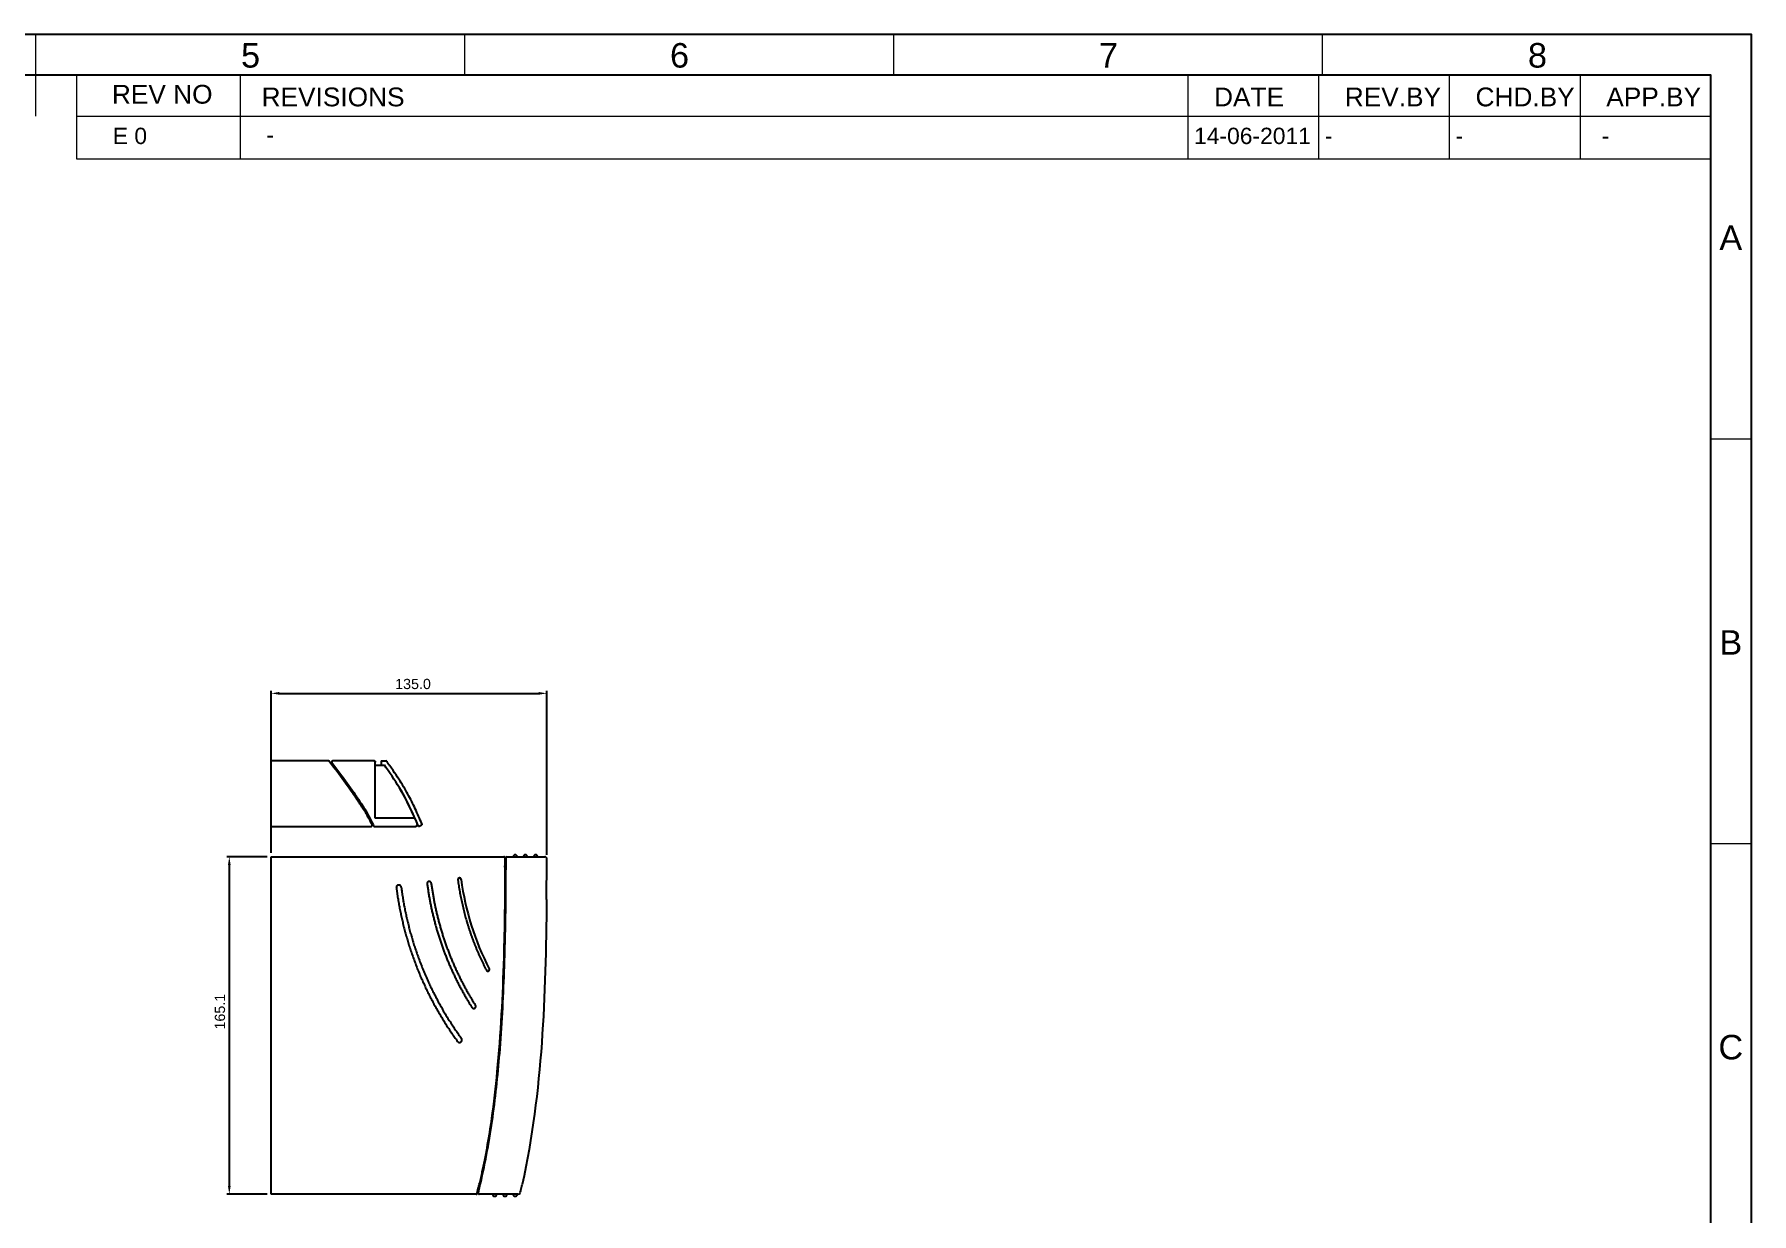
# Model space of a CAD drawing. Header units: inches. Extents: x -115 to 1565, y -604 to 584.
# Drawn here: x 724 to 1565, y 7 to 584 of the extents above; entities that cross this region are included whole.
import ezdxf

# ---------------------------------------------------------------- set-up
doc = ezdxf.new("R2010")
doc.units = ezdxf.units.IN
doc.header["$LTSCALE"] = 1.21
doc.header["$MEASUREMENT"] = 0
doc.header["$PDMODE"] = 3
doc.header["$PDSIZE"] = 0.3125
doc.layers.get('0').update_dxf_attribs({"linetype": 'CONTINUOUS'})
doc.layers.get('Defpoints').update_dxf_attribs({"linetype": 'CONTINUOUS'})
doc.layers.add('Notes-Text', color=7, linetype='CONTINUOUS')
doc.layers.add('TABLE', color=53, linetype='CONTINUOUS', lineweight=25)
doc.layers.add('Template', color=53, linetype='CONTINUOUS', lineweight=9)
doc.styles.get("Standard").update_dxf_attribs({"font": 'arial.ttf'})
doc.dimstyles.get("Standard").update_dxf_attribs({"dimtxt": 5, "dimasz": 4, "dimexe": 1.2, "dimexo": 2, "dimgap": 2, "dimtad": 1, "dimdec": 1, "dimzin": 4, "dimdsep": 46, "dimtxsty": 'STANDARD', "dimcen": 0.09, "dimclrd": 3, "dimclre": 3, "dimclrt": 2, "dimadec": 0, "dimazin": 0, "dimtp": 0.01, "dimtm": 0.01, "dimtfac": 1, "dimtdec": 1, "dimtmove": 0, "dimatfit": 3, "dimfxl": 1, "dimtolj": 1, "dimtzin": 4, "dimarcsym": 0})

# ---------------------------------------------------------------- blocks, each defined once
blk = doc.blocks.new('*D6')
at = {"color": 3, "lineweight": -2}
for p, q in [((840.28, 183.88), (840.28, 263.05)), ((844.28, 261.85), (971.28, 261.85)), ((975.28, 182.88), (975.28, 263.05))]:
    blk.add_line(p, q, dxfattribs=at)
at = {"color": 3}
for points in [[(844.28, 262.52), (844.28, 261.18), (840.28, 261.85)], [(971.28, 262.52), (971.28, 261.18), (975.28, 261.85)]]:
    blk.add_solid(points, dxfattribs=at)
at = {"layer": 'Defpoints', "color": 0}
for p in [(975.28, 261.85), (840.28, 181.88), (975.28, 180.88)]:
    blk.add_point(p, dxfattribs=at)
at = {"color": 2, "insert": (909.76, 266.4), "char_height": 5, "attachment_point": 5}
blk.add_mtext('\\A1;135.0', dxfattribs=at)
blk = doc.blocks.new('*D7')
at = {"color": 3, "lineweight": -2}
for p, q in [((838.28, 181.88), (818.62, 181.88)), ((819.82, 177.88), (819.82, 20.78)), ((838.28, 16.78), (818.62, 16.78))]:
    blk.add_line(p, q, dxfattribs=at)
at = {"color": 3}
for points in [[(819.15, 177.88), (820.49, 177.88), (819.82, 181.88)], [(819.15, 20.78), (820.49, 20.78), (819.82, 16.78)]]:
    blk.add_solid(points, dxfattribs=at)
at = {"layer": 'Defpoints', "color": 0}
for p in [(840.28, 181.88), (819.82, 16.78), (840.28, 16.78)]:
    blk.add_point(p, dxfattribs=at)
at = {"color": 2, "insert": (815.27, 106.11), "char_height": 5, "attachment_point": 5, "rotation": 90}
blk.add_mtext('\\A1;165.1', dxfattribs=at)
blk = doc.blocks.new('A3_Landscape')
at = {"layer": 'TABLE'}
for points in [[(1888.83, -137.6), (2308.83, -137.6), (2308.83, 159.4), (1888.83, 159.4)], [(1893.83, -132.6), (2303.83, -132.6), (2303.83, 154.4), (1893.83, 154.4)]]:
    blk.add_lwpolyline(points, close=True, dxfattribs=at)
at = {"layer": 'Template', "lineweight": 5}
for p, q in [((2098.83, 149.4), (2098.83, 159.4)), ((2151.33, 154.4), (2151.33, 159.4)), ((2203.83, 154.4), (2203.83, 159.4)), ((2256.33, 154.4), (2256.33, 159.4)), ((2308.83, 109.9), (2303.83, 109.9)), ((2308.83, 60.4), (2303.83, 60.4))]:
    blk.add_line(p, q, dxfattribs=at)
at = {"layer": 'Template'}
for p, q in [((2103.83, 154.4), (2103.83, 149.4)), ((2123.83, 154.4), (2123.83, 149.4)), ((2239.83, 154.4), (2239.83, 149.4)), ((2255.83, 154.4), (2255.83, 149.4)), ((2271.83, 154.4), (2271.83, 149.4)), ((2287.83, 154.4), (2287.83, 149.4)), ((2303.83, 154.4), (2303.83, 149.4)), ((2103.83, 149.4), (2303.83, 149.4))]:
    blk.add_line(p, q, dxfattribs=at)
at = {"layer": 'Template', "lineweight": 5}
for s, insert, char_height, attachment_point in [('{\\fArial|b0|i0|c0|p34;5}', (2125.12, 158.34), 3, 2), ('{\\fArial|b0|i0|c0|p34;6}', (2177.62, 158.34), 3, 2), ('{\\fArial|b0|i0|c0|p34;7}', (2230.12, 158.34), 3, 2), ('{\\fArial|b0|i0|c0|p34;8}', (2282.62, 158.34), 3, 2), ('{\\fArial|b0|i0|c0|p34;REV NO}', (2108.15, 153.23), 2.3, 1), ('{\\fArial|b0|i0|c0|p34;REVISIONS}', (2126.47, 152.9), 2.3, 1), ('{\\fArial|b0|i0|c0|p34;DATE}', (2243.04, 152.9), 2.3, 1), ('{\\fArial|b0|i0|c0|p34;REV.BY}', (2259.04, 152.9), 2.3, 1), ('{\\fArial|b0|i0|c0|p34;CHD.BY}', (2275.04, 152.9), 2.3, 1), ('{\\fArial|b0|i0|c0|p34;APP.BY}', (2291.04, 152.9), 2.3, 1), ('{\\fArial|b0|i0|c0|p34;A}', (2306.28, 136.03), 3, 2), ('{\\fArial|b0|i0|c0|p34;B}', (2306.28, 86.53), 3, 2), ('{\\fArial|b0|i0|c0|p34;C}', (2306.28, 37.03), 3, 2)]:
    blk.add_mtext(s, dxfattribs=dict(at, insert=insert, char_height=char_height, attachment_point=attachment_point))

msp = doc.modelspace()

# ---------------------------------------------------------------- linework, layer by layer
at = {"color": 7, "linetype": 'Continuous'}
for p, q in [((840.28, 196.76), (840.28, 228.76)), ((868.55, 228.76), (840.28, 228.76)), ((840.28, 196.76), (840.28, 228.76)), ((868.55, 228.76), (840.28, 228.76)), ((868.95, 228.56), (869.63, 227.66)), ((890.78, 228.76), (870.43, 228.76)), ((890.78, 228.76), (870.43, 228.76)), ((891.28, 200.76), (891.28, 228.26)), ((891.28, 200.76), (891.28, 228.26)), ((894.12, 228.76), (896.49, 228.76)), ((894.12, 228.76), (894.12, 226.76)), ((894.12, 228.76), (894.12, 226.76)), ((894.12, 228.76), (896.49, 228.76)), ((891.28, 226.76), (895.72, 226.76)), ((894.12, 226.76), (895.72, 226.76)), ((885.51, 205.15), (885.57, 205.06)), ((886.1, 205.15), (886.13, 205.11)), ((840.28, 196.76), (889.25, 196.76)), ((840.28, 196.76), (889.25, 196.76)), ((890.91, 196.76), (910.9, 196.76)), ((890.91, 196.76), (910.9, 196.76)), ((910.71, 200.76), (891.28, 200.76)), ((910.71, 200.76), (891.28, 200.76)), ((911.83, 198.15), (911.82, 198.18)), ((912.41, 196.76), (913.8, 197.33)), ((912.41, 196.76), (913.8, 197.33)), ((840.28, 16.78), (840.28, 181.88)), ((840.28, 181.88), (954.28, 181.88)), ((840.28, 20.53), (840.28, 178.14)), ((954.78, 181.35), (954.78, 181.38)), ((954.78, 181.38), (954.78, 181.35)), ((954.78, 181.38), (954.78, 177.27)), ((954.78, 181.35), (954.78, 181.38)), ((954.78, 181.04), (954.78, 181.01)), ((954.78, 177.27), (954.78, 177.51)), ((954.78, 177.27), (954.78, 176.88)), ((954.78, 177.01), (954.78, 177.27)), ((954.78, 176.88), (954.78, 177.01)), ((955.28, 177.29), (955.28, 181.38)), ((955.28, 177.02), (955.28, 177.29)), ((955.28, 176.88), (955.28, 177.02)), ((955.78, 181.88), (974.28, 181.88)), ((975.18, 160.94), (975.28, 179.71)), ((975.28, 179.9), (975.28, 180.88)), ((975.28, 179.71), (975.28, 179.9)), ((941.15, 17.3), (941.11, 17.16)), ((941.11, 17.16), (941.12, 17.19)), ((941.12, 17.19), (941.15, 17.29)), ((941.69, 17.4), (941.71, 17.5)), ((941.78, 19.89), (941.9, 20.42)), ((942.17, 21.54), (942.11, 21.28)), ((942.2, 21.67), (942.17, 21.54)), ((942.2, 21.67), (942.28, 22.01)), ((942.28, 22.01), (942.2, 21.67)), ((942.28, 22.01), (942.37, 22.41)), ((942.54, 20.94), (942.67, 21.48)), ((942.67, 21.48), (942.76, 21.9)), ((962.29, 17.56), (962.49, 18.45)), ((962.49, 18.45), (962.51, 18.54)), ((962.51, 18.54), (962.55, 18.71)), ((963.17, 21.48), (963.19, 21.57)), ((940.63, 16.78), (840.28, 16.78)), ((961.31, 16.78), (942.17, 16.78))]:
    msp.add_line(p, q, dxfattribs=at)
for centre, radius, start, end in [((868.55, 228.26), 0.5, 36.96801, 90), ((870.43, 228.26), 0.5, 90, 216.91207), ((890.78, 228.26), 0.5, 0, 90), ((896.49, 228.26), 0.5, 35.34973, 90), ((729.11, 106.95), 185.2, 33.46705, 34.71834), ((727.59, 105.88), 186.56, 33.58608, 34.5009), ((754.81, 124.01), 153.85, 33.20376, 33.5691), ((772.12, 135.31), 133.17, 32.40721, 33.21319), ((758.99, 126.76), 149.34, 33.07242, 33.44827), ((775.25, 137.32), 129.96, 32.25672, 33.08172), ((788.85, 145.94), 113.36, 31.64105, 32.40366), ((786.13, 144.22), 117.08, 32.05593, 32.2451), ((793.56, 148.85), 108.32, 31.45972, 32.0633), ((796.16, 150.46), 104.76, 31.47161, 31.63277), ((798.77, 152.06), 101.7, 31.29544, 31.40973), ((798.54, 151.9), 102.48, 31.3024, 31.45802), ((889.25, 197.26), 0.5, 270, 25.67213), ((793.59, 151.27), 107.14, 25.29073, 25.6746), ((890.91, 197.26), 0.5, 205.29424, 270), ((654.71, 90.44), 278.76, 22.72929, 23.3129), ((654.71, 90.44), 278.76, 22.72929, 23.3129), ((637.49, 82.73), 297.63, 22.82321, 23.36357), ((910.9, 197.76), 1, 270, 22.75198), ((481.37, 16.88), 467.07, 22.65101, 22.83578), ((913.6, 197.8), 0.5, 292.65628, 22.71045), ((954.28, 181.38), 0.5, 359.99263, 90.00003), ((955.78, 181.38), 0.5, 90.00003, 179.98266), ((959.78, 181.88), 1, 0, 180), ((964.78, 181.88), 1, 0, 180), ((969.78, 181.88), 1, 0, 180), ((974.28, 180.88), 1, 359.97544, 90), ((932.54, 170.74), 0.8, 7.39205, 187.39205), ((1063.57, 187.74), 131.33, 187.39205, 207.49491), ((-301.09, 169.41), 1256.26, 358.11447, 358.55848), ((946.36, 126.74), 0.8, 207.49491, 27.49491), ((267.57, 141.6), 686.88, 355.46877, 355.63768), ((940.63, 17.28), 0.5, 269.99993, 346.10538), ((614.77, 97.89), 336.18, 346.10566, 346.67677), ((614.92, 97.85), 336.03, 346.10559, 346.58388), ((614.74, 97.9), 336.21, 346.13018, 346.67374), ((615.12, 97.8), 335.82, 346.12716, 346.42368), ((614.25, 98.02), 336.72, 346.42368, 346.67349), ((942.17, 17.28), 0.5, 166.16855, 269.99995), ((614.45, 97.97), 337.01, 346.18515, 346.78679), ((613.37, 98.23), 337.63, 346.67346, 346.82736), ((613.36, 98.23), 337.63, 346.6765, 346.82615), ((961.31, 17.78), 1, 269.99964, 346.97874), ((610.51, 98.89), 361.06, 347.16855, 347.6201), ((949.78, 16.78), 1, 180, 0), ((954.78, 16.78), 1, 180, 0), ((959.78, 16.78), 1, 180, 0)]:
    msp.add_arc(centre, radius, start, end, dxfattribs=at)
for points, knots in [([(868.95, 228.56), (868.94, 228.57), (868.93, 228.58), (868.91, 228.6), (868.89, 228.62), (868.87, 228.64), (868.85, 228.66), (868.82, 228.68), (868.8, 228.69), (868.77, 228.7), (868.75, 228.72), (868.72, 228.73), (868.69, 228.74), (868.66, 228.74), (868.63, 228.75), (868.61, 228.75), (868.58, 228.76), (868.56, 228.76), (868.55, 228.76)], [0, 0, 0, 0, 0.0280766, 0.0564818, 0.085175, 0.1141127, 0.1432489, 0.1725359, 0.2019242, 0.2313634, 0.2608027, 0.290191, 0.3194779, 0.3486141, 0.3775518, 0.406245, 0.4346503, 0.4627268, 0.4627268, 0.4627268, 0.4627268]), ([(868.95, 228.56), (869.6, 227.69), (872.48, 223.85), (876.23, 218.79), (880.01, 213.48), (882.79, 209.43), (885.13, 205.83), (887.07, 202.55), (888.39, 200.12), (889.24, 198.43), (889.7, 197.47)], [0, 0, 0, 0, 3.256811, 14.397807, 18.901379, 22.801275, 29.133153, 31.775095, 34.238467, 37.43236, 37.43236, 37.43236, 37.43236]), ([(869.63, 227.66), (870.05, 227.09), (872.71, 223.55), (876.23, 218.79), (879.67, 213.96), (880.93, 212.13), (881.34, 211.55)], [0, 0, 0, 0, 2.129234, 13.27023, 17.773802, 19.917349, 19.917349, 19.917349, 19.917349]), ([(870.43, 228.76), (870.42, 228.76), (870.4, 228.76), (870.37, 228.75), (870.35, 228.75), (870.34, 228.75), (870.32, 228.75), (870.31, 228.74), (870.29, 228.74), (870.28, 228.73), (870.26, 228.73), (870.25, 228.72), (870.23, 228.72), (870.21, 228.71), (870.2, 228.7), (870.18, 228.69), (870.17, 228.69), (870.15, 228.68), (870.14, 228.67), (870.12, 228.65), (870.11, 228.64), (870.09, 228.63), (870.08, 228.62), (870.07, 228.61), (870.05, 228.59), (870.04, 228.58), (870.03, 228.56), (870.02, 228.55), (870.01, 228.53), (870, 228.51), (869.99, 228.5), (869.98, 228.48), (869.97, 228.46), (869.96, 228.45), (869.96, 228.43), (869.95, 228.41), (869.94, 228.39), (869.94, 228.37), (869.94, 228.35), (869.93, 228.34), (869.93, 228.32), (869.93, 228.3), (869.93, 228.28), (869.93, 228.26), (869.93, 228.24), (869.93, 228.22), (869.93, 228.21), (869.93, 228.19), (869.93, 228.17), (869.94, 228.15), (869.94, 228.14), (869.95, 228.12), (869.95, 228.11), (869.96, 228.09), (869.96, 228.07), (869.97, 228.06), (869.97, 228.05), (869.98, 228.03), (869.99, 228.02), (870, 228), (870.01, 227.98), (870.02, 227.96), (870.03, 227.96)], [0, 0, 0, 0, 0.028436, 0.057841, 0.072908, 0.088216, 0.103763, 0.119546, 0.135564, 0.151814, 0.168291, 0.184991, 0.20191, 0.219041, 0.236379, 0.253917, 0.271647, 0.289561, 0.30765, 0.325905, 0.344316, 0.362872, 0.381562, 0.400375, 0.419297, 0.438317, 0.457421, 0.476596, 0.495828, 0.515103, 0.534406, 0.553724, 0.573042, 0.592345, 0.61162, 0.630852, 0.650027, 0.669131, 0.68815, 0.707073, 0.725885, 0.744575, 0.763132, 0.781543, 0.799798, 0.817887, 0.835801, 0.853531, 0.871069, 0.888407, 0.905538, 0.922457, 0.939157, 0.955634, 0.971883, 0.987902, 1.003685, 1.019232, 1.03454, 1.049606, 1.079012, 1.107448, 1.107448, 1.107448, 1.107448]), ([(870.03, 227.96), (874.49, 222.02), (879.97, 214.7), (885.72, 205.84), (888.22, 201.57), (889.69, 198.68), (890.46, 197.04)], [0, 0, 0, 0, 22.277829, 27.410462, 31.673697, 37.116382, 37.116382, 37.116382, 37.116382]), ([(890.78, 228.76), (890.79, 228.76), (890.81, 228.76), (890.83, 228.76), (890.85, 228.75), (890.88, 228.75), (890.9, 228.74), (890.92, 228.74), (890.95, 228.73), (890.97, 228.72), (890.99, 228.71), (891.01, 228.7), (891.04, 228.69), (891.06, 228.68), (891.08, 228.66), (891.1, 228.65), (891.12, 228.63), (891.14, 228.61), (891.16, 228.59), (891.17, 228.57), (891.19, 228.55), (891.2, 228.53), (891.22, 228.51), (891.23, 228.49), (891.24, 228.46), (891.25, 228.44), (891.26, 228.42), (891.27, 228.39), (891.27, 228.37), (891.28, 228.35), (891.28, 228.33), (891.28, 228.3), (891.28, 228.28), (891.28, 228.26), (891.28, 228.26)], [0, 0, 0, 0, 0.0222957, 0.0449841, 0.0680518, 0.0914832, 0.1152607, 0.1393646, 0.1637729, 0.188462, 0.2134061, 0.2385777, 0.2639476, 0.2894852, 0.3151586, 0.3409347, 0.3667797, 0.3926594, 0.4185391, 0.4443841, 0.4701602, 0.4958336, 0.5213712, 0.5467411, 0.5719127, 0.5968568, 0.6215459, 0.6459542, 0.6700581, 0.6938355, 0.717267, 0.7403347, 0.7630231, 0.7853188, 0.7853188, 0.7853188, 0.7853188]), ([(896.49, 228.76), (896.5, 228.76), (896.52, 228.76), (896.55, 228.75), (896.58, 228.75), (896.61, 228.74), (896.64, 228.74), (896.66, 228.73), (896.69, 228.71), (896.72, 228.7), (896.75, 228.69), (896.77, 228.67), (896.8, 228.65), (896.82, 228.63), (896.84, 228.61), (896.86, 228.59), (896.88, 228.57), (896.89, 228.55), (896.9, 228.55)], [0, 0, 0, 0, 0.0288794, 0.0581178, 0.0876712, 0.1174923, 0.147531, 0.177735, 0.2080503, 0.2384215, 0.2687927, 0.2991079, 0.329312, 0.3593507, 0.3891717, 0.4187251, 0.4479635, 0.4768429, 0.4768429, 0.4768429, 0.4768429]), ([(914.06, 197.99), (913.02, 200.48), (910.93, 205.39), (907.27, 212.73), (903.53, 218.87), (900.48, 223.42), (898.72, 225.97), (897.76, 227.34), (897.23, 228.07), (896.99, 228.41), (896.9, 228.55)], [0, 0, 0, 0, 8.112203, 15.989092, 24.601575, 29.644241, 32.429386, 33.897929, 34.649861, 35.143446, 35.143446, 35.143446, 35.143446]), ([(914.06, 197.99), (913.02, 200.48), (910.93, 205.39), (907.27, 212.73), (903.53, 218.87), (900.48, 223.42), (898.72, 225.97), (897.76, 227.34), (897.23, 228.07), (896.99, 228.41), (896.9, 228.55)], [0, 0, 0, 0, 8.112203, 15.989092, 24.601575, 29.644241, 32.429386, 33.897929, 34.649861, 35.143446, 35.143446, 35.143446, 35.143446]), ([(912.41, 196.76), (909.7, 203.25), (904.83, 213.71), (898.28, 223.14), (895.72, 226.76)], [0, 0, 0, 0, 21.115866, 34.403288, 34.403288, 34.403288, 34.403288]), ([(910.72, 200.76), (908.5, 205.89), (903.99, 214.89), (898.28, 223.14), (895.72, 226.76)], [0, 0, 0, 0, 16.77886, 30.066282, 30.066282, 30.066282, 30.066282]), ([(885.68, 204.89), (885.7, 204.85), (886.18, 204.05), (887.07, 202.55), (888.39, 200.12), (889.24, 198.43), (889.7, 197.47)], [0, 0, 0, 0, 0.13857, 2.780512, 5.243884, 8.437776, 8.437776, 8.437776, 8.437776]), ([(886.13, 205.11), (886.77, 204.05), (888.19, 201.62), (889.47, 199.11), (890.15, 197.69)], [0, 0, 0, 0, 3.715251, 8.440392, 8.440392, 8.440392, 8.440392]), ([(889.25, 196.76), (889.26, 196.76), (889.28, 196.76), (889.3, 196.76), (889.33, 196.76), (889.36, 196.77), (889.39, 196.78), (889.42, 196.79), (889.45, 196.8), (889.48, 196.81), (889.51, 196.83), (889.53, 196.84), (889.56, 196.86), (889.59, 196.89), (889.61, 196.91), (889.63, 196.94), (889.65, 196.96), (889.67, 196.99), (889.69, 197.02), (889.71, 197.05), (889.72, 197.08), (889.73, 197.12), (889.74, 197.15), (889.74, 197.18), (889.75, 197.21), (889.75, 197.25), (889.75, 197.28), (889.75, 197.31), (889.74, 197.34), (889.74, 197.37), (889.73, 197.4), (889.72, 197.42), (889.71, 197.45), (889.7, 197.47), (889.7, 197.47)], [0, 0, 0, 0, 0.026837, 0.05444, 0.082801, 0.111902, 0.141721, 0.172232, 0.203398, 0.23518, 0.26753, 0.300394, 0.33371, 0.367415, 0.401436, 0.435698, 0.470123, 0.50463, 0.539137, 0.573562, 0.607824, 0.641845, 0.675549, 0.708866, 0.741729, 0.774079, 0.805861, 0.837028, 0.867538, 0.897358, 0.926459, 0.954819, 0.982423, 1.009259, 1.009259, 1.009259, 1.009259]), ([(890.46, 197.04), (890.46, 197.04), (890.47, 197.03), (890.48, 197.01), (890.48, 197), (890.49, 196.98), (890.5, 196.97), (890.51, 196.96), (890.52, 196.94), (890.54, 196.93), (890.55, 196.91), (890.56, 196.9), (890.57, 196.89), (890.59, 196.88), (890.6, 196.87), (890.61, 196.86), (890.63, 196.84), (890.64, 196.83), (890.66, 196.83), (890.68, 196.82), (890.69, 196.81), (890.71, 196.8), (890.72, 196.79), (890.74, 196.79), (890.76, 196.78), (890.78, 196.78), (890.79, 196.77), (890.81, 196.77), (890.83, 196.76), (890.84, 196.76), (890.86, 196.76), (890.88, 196.76), (890.9, 196.76), (890.91, 196.76), (890.91, 196.76)], [0, 0, 0, 0, 0.016802, 0.033759, 0.0508632, 0.0681064, 0.0854799, 0.1029746, 0.120581, 0.1382891, 0.1560887, 0.173969, 0.1919192, 0.2099279, 0.2279838, 0.2460752, 0.2641904, 0.2823174, 0.3004445, 0.3185597, 0.3366511, 0.354707, 0.3727157, 0.3906659, 0.4085462, 0.4263457, 0.4440539, 0.4616603, 0.479155, 0.4965285, 0.5137717, 0.5308759, 0.5478329, 0.5646349, 0.5646349, 0.5646349, 0.5646349]), ([(910.9, 196.76), (910.91, 196.76), (910.93, 196.76), (910.95, 196.76), (910.98, 196.76), (911.01, 196.76), (911.04, 196.77), (911.06, 196.77), (911.09, 196.78), (911.12, 196.78), (911.15, 196.79), (911.18, 196.8), (911.2, 196.8), (911.23, 196.81), (911.26, 196.82), (911.29, 196.84), (911.32, 196.85), (911.35, 196.86), (911.37, 196.88), (911.4, 196.89), (911.43, 196.91), (911.46, 196.92), (911.48, 196.94), (911.51, 196.96), (911.53, 196.98), (911.56, 197), (911.58, 197.03), (911.61, 197.05), (911.63, 197.07), (911.65, 197.1), (911.67, 197.12), (911.7, 197.15), (911.72, 197.18), (911.73, 197.2), (911.75, 197.23), (911.77, 197.26), (911.79, 197.29), (911.8, 197.32), (911.81, 197.35), (911.83, 197.38), (911.84, 197.41), (911.85, 197.44), (911.86, 197.47), (911.87, 197.5), (911.88, 197.54), (911.88, 197.57), (911.89, 197.6), (911.89, 197.63), (911.9, 197.66), (911.9, 197.69), (911.9, 197.72), (911.9, 197.76), (911.9, 197.79), (911.9, 197.82), (911.9, 197.85), (911.89, 197.88), (911.89, 197.91), (911.89, 197.93), (911.88, 197.96), (911.87, 197.99), (911.87, 198.02), (911.86, 198.04), (911.85, 198.07), (911.84, 198.09), (911.83, 198.12), (911.83, 198.14), (911.82, 198.14)], [0, 0, 0, 0, 0.026202, 0.052765, 0.079688, 0.106967, 0.1346, 0.162582, 0.19091, 0.219577, 0.248579, 0.277908, 0.307558, 0.33752, 0.367785, 0.398345, 0.429189, 0.460307, 0.491685, 0.523314, 0.555178, 0.587265, 0.61956, 0.652049, 0.684715, 0.717543, 0.750516, 0.783617, 0.816828, 0.850132, 0.88351, 0.916945, 0.950417, 0.983907, 1.017398, 1.05087, 1.084304, 1.117683, 1.150986, 1.184198, 1.217299, 1.250271, 1.283099, 1.315766, 1.348254, 1.380549, 1.412636, 1.444501, 1.476129, 1.507508, 1.538625, 1.569469, 1.600029, 1.630295, 1.660257, 1.689907, 1.719236, 1.748237, 1.776905, 1.805232, 1.833215, 1.860847, 1.888127, 1.915049, 1.941613, 1.967815, 1.967815, 1.967815, 1.967815]), ([(914.06, 197.99), (914.07, 197.98), (914.07, 197.97), (914.08, 197.95), (914.09, 197.92), (914.09, 197.9), (914.1, 197.88), (914.1, 197.85), (914.1, 197.83), (914.1, 197.81), (914.1, 197.78), (914.1, 197.76), (914.1, 197.73), (914.09, 197.71), (914.09, 197.68), (914.08, 197.66), (914.07, 197.63), (914.07, 197.61), (914.06, 197.58), (914.04, 197.56), (914.03, 197.54), (914.02, 197.52), (914, 197.49), (913.99, 197.47), (913.97, 197.46), (913.95, 197.44), (913.93, 197.42), (913.92, 197.41), (913.9, 197.39), (913.88, 197.38), (913.86, 197.37), (913.84, 197.35), (913.82, 197.34), (913.8, 197.34), (913.8, 197.33)], [0, 0, 0, 0, 0.0223064, 0.0450063, 0.0680861, 0.0915302, 0.115321, 0.1394387, 0.1638615, 0.1885656, 0.2135252, 0.2387127, 0.2640989, 0.2896531, 0.3153433, 0.3411365, 0.3669987, 0.3928957, 0.4187927, 0.444655, 0.4704481, 0.4961384, 0.5216926, 0.5470788, 0.5722663, 0.5972258, 0.6219299, 0.6463527, 0.6704704, 0.6942612, 0.7177054, 0.7407851, 0.763485, 0.7857914, 0.7857914, 0.7857914, 0.7857914]), ([(954.78, 176.88), (954.75, 162.13), (954.34, 128.72), (952.27, 87.61), (948.44, 54.51), (945.39, 36.27), (943.14, 25.74), (942.28, 22.01)], [0, 0, 0, 0, 44.258806, 100.234109, 123.367401, 144.191384, 155.678993, 155.678993, 155.678993, 155.678993]), ([(942.76, 21.9), (945.25, 32.64), (949.2, 54.59), (952.84, 90.12), (954.86, 130.98), (955.24, 160.65), (955.28, 176.88)], [0, 0, 0, 0, 33.098031, 66.788211, 107.090911, 155.79064, 155.79064, 155.79064, 155.79064]), ([(918.65, 168.94), (918.65, 168.95), (918.65, 168.97), (918.64, 169.01), (918.63, 169.04), (918.63, 169.07), (918.62, 169.11), (918.6, 169.14), (918.59, 169.18), (918.58, 169.21), (918.56, 169.25), (918.54, 169.29), (918.52, 169.33), (918.5, 169.36), (918.47, 169.4), (918.44, 169.44), (918.41, 169.48), (918.38, 169.51), (918.35, 169.54), (918.32, 169.56), (918.3, 169.58), (918.28, 169.6), (918.26, 169.61), (918.24, 169.63), (918.22, 169.64), (918.19, 169.66), (918.17, 169.67), (918.14, 169.69), (918.12, 169.7), (918.09, 169.71), (918.07, 169.73), (918.04, 169.74), (918.01, 169.75), (917.99, 169.76), (917.96, 169.77), (917.93, 169.78), (917.9, 169.78), (917.87, 169.79), (917.84, 169.8), (917.81, 169.8), (917.78, 169.81), (917.75, 169.81), (917.72, 169.81), (917.69, 169.81), (917.66, 169.81), (917.63, 169.81), (917.59, 169.81), (917.56, 169.81), (917.53, 169.8), (917.5, 169.8), (917.47, 169.79), (917.44, 169.79), (917.41, 169.78), (917.38, 169.77), (917.35, 169.76), (917.32, 169.75), (917.29, 169.74), (917.26, 169.73), (917.24, 169.72), (917.21, 169.7), (917.18, 169.69), (917.16, 169.68), (917.13, 169.66), (917.1, 169.64), (917.08, 169.63), (917.06, 169.61), (917.03, 169.59), (917.01, 169.57), (916.99, 169.56), (916.97, 169.54), (916.95, 169.52), (916.93, 169.5), (916.91, 169.48), (916.89, 169.46), (916.88, 169.43), (916.86, 169.41), (916.84, 169.39), (916.83, 169.37), (916.81, 169.34), (916.79, 169.31), (916.77, 169.26), (916.75, 169.22), (916.73, 169.18), (916.71, 169.13), (916.7, 169.09), (916.69, 169.05), (916.68, 169.01), (916.67, 168.97), (916.67, 168.93), (916.66, 168.89), (916.66, 168.85), (916.66, 168.82), (916.66, 168.78), (916.66, 168.75), (916.67, 168.72), (916.67, 168.69), (916.67, 168.68)], [0, 0, 0, 0, 0.031742, 0.064491, 0.098277, 0.13313, 0.169079, 0.206153, 0.244378, 0.283779, 0.32438, 0.366201, 0.409259, 0.45357, 0.499142, 0.545981, 0.594088, 0.643455, 0.694072, 0.719845, 0.745923, 0.772301, 0.798977, 0.825944, 0.853199, 0.880735, 0.908547, 0.936626, 0.964967, 0.993561, 1.0224, 1.051475, 1.080775, 1.110293, 1.140015, 1.169932, 1.200032, 1.230303, 1.260733, 1.291307, 1.322014, 1.352839, 1.383768, 1.414787, 1.445881, 1.477036, 1.508237, 1.539467, 1.570714, 1.60196, 1.633191, 1.664391, 1.695546, 1.726641, 1.75766, 1.788589, 1.819414, 1.85012, 1.880695, 1.911124, 1.941395, 1.971495, 2.001412, 2.031135, 2.060652, 2.089953, 2.119027, 2.147866, 2.17646, 2.204801, 2.232881, 2.260692, 2.288228, 2.315483, 2.34245, 2.369126, 2.395504, 2.421582, 2.447355, 2.497972, 2.54734, 2.595446, 2.642285, 2.687857, 2.732168, 2.775227, 2.817047, 2.857648, 2.897049, 2.935274, 2.972348, 3.008297, 3.04315, 3.076936, 3.109685, 3.141427, 3.141427, 3.141427, 3.141427]), ([(916.67, 168.68), (916.76, 168.02), (916.94, 166.69), (917.24, 164.69), (917.57, 162.7), (917.92, 160.71), (918.3, 158.72), (918.71, 156.74), (919.15, 154.76), (919.62, 152.78), (920.11, 150.81), (920.63, 148.84), (921.18, 146.88), (921.75, 144.93), (922.36, 142.99), (922.98, 141.05), (923.64, 139.12), (924.32, 137.2), (925.03, 135.29), (925.76, 133.39), (926.52, 131.5), (927.31, 129.63), (928.12, 127.76), (928.96, 125.9), (929.82, 124.06), (930.7, 122.23), (931.61, 120.42), (932.55, 118.62), (933.51, 116.83), (934.49, 115.06), (935.49, 113.31), (936.52, 111.57), (937.57, 109.85), (938.28, 108.71), (938.64, 108.14)], [0, 0, 0, 0, 2.01419, 4.031208, 6.050873, 8.073003, 10.097413, 12.123918, 14.152331, 16.182464, 18.214129, 20.247136, 22.281295, 24.316414, 26.352303, 28.388769, 30.42562, 32.462664, 34.499708, 36.536559, 38.573025, 40.608914, 42.644033, 44.678192, 46.711199, 48.742863, 50.772997, 52.80141, 54.827914, 56.852325, 58.874455, 60.89412, 62.911138, 64.925328, 64.925328, 64.925328, 64.925328]), ([(918.65, 168.94), (918.74, 168.28), (918.92, 166.97), (919.21, 165), (919.54, 163.04), (919.89, 161.07), (920.27, 159.11), (920.67, 157.16), (921.1, 155.2), (921.56, 153.25), (922.05, 151.31), (922.56, 149.37), (923.1, 147.44), (923.67, 145.51), (924.26, 143.59), (924.88, 141.68), (925.53, 139.78), (926.2, 137.88), (926.9, 136), (927.62, 134.13), (928.37, 132.26), (929.15, 130.41), (929.95, 128.57), (930.77, 126.74), (931.62, 124.92), (932.5, 123.12), (933.4, 121.33), (934.32, 119.55), (935.26, 117.79), (936.23, 116.04), (937.22, 114.31), (938.23, 112.6), (939.27, 110.9), (939.97, 109.77), (940.33, 109.22)], [0, 0, 0, 0, 1.986995, 3.97678, 5.969177, 7.964004, 9.961082, 11.960225, 13.961251, 15.963975, 17.968209, 19.973766, 21.980461, 23.988103, 25.996503, 28.005474, 30.014824, 32.024365, 34.033905, 36.043255, 38.052226, 40.060626, 42.068268, 44.074963, 46.080521, 48.084755, 50.087478, 52.088504, 54.087647, 56.084725, 58.079552, 60.071949, 62.061734, 64.048729, 64.048729, 64.048729, 64.048729]), ([(933.33, 170.85), (933.33, 170.85), (933.33, 170.87), (933.32, 170.9), (933.32, 170.92), (933.31, 170.95), (933.3, 170.98), (933.29, 171.01), (933.28, 171.04), (933.27, 171.06), (933.26, 171.09), (933.24, 171.12), (933.22, 171.15), (933.2, 171.18), (933.18, 171.21), (933.16, 171.24), (933.14, 171.27), (933.11, 171.3), (933.08, 171.33), (933.05, 171.36), (933.02, 171.38), (932.98, 171.41), (932.94, 171.43), (932.9, 171.45), (932.86, 171.47), (932.82, 171.49), (932.77, 171.51), (932.73, 171.52), (932.68, 171.53), (932.63, 171.54), (932.58, 171.54), (932.53, 171.54), (932.48, 171.54), (932.43, 171.54), (932.38, 171.53), (932.33, 171.52), (932.29, 171.5), (932.24, 171.49), (932.2, 171.47), (932.15, 171.45), (932.11, 171.42), (932.07, 171.39), (932.03, 171.37), (932, 171.34), (931.97, 171.31), (931.94, 171.27), (931.91, 171.24), (931.88, 171.21), (931.86, 171.17), (931.84, 171.14), (931.82, 171.1), (931.8, 171.07), (931.79, 171.03), (931.78, 171), (931.77, 170.96), (931.76, 170.93), (931.75, 170.9), (931.75, 170.87), (931.74, 170.84), (931.74, 170.8), (931.74, 170.78), (931.74, 170.75), (931.74, 170.72), (931.74, 170.69), (931.74, 170.67), (931.74, 170.65), (931.74, 170.64)], [0, 0, 0, 0, 0.025394, 0.051593, 0.078622, 0.106504, 0.135264, 0.164922, 0.195502, 0.227023, 0.259504, 0.292961, 0.327407, 0.362856, 0.399314, 0.436785, 0.47527, 0.514764, 0.555258, 0.596735, 0.639174, 0.682548, 0.726822, 0.771954, 0.817895, 0.864591, 0.911977, 0.959986, 1.00854, 1.057559, 1.106957, 1.156641, 1.20652, 1.256495, 1.306471, 1.356349, 1.406034, 1.455431, 1.50445, 1.553005, 1.601013, 1.6484, 1.695095, 1.741037, 1.786169, 1.830442, 1.873816, 1.916256, 1.957733, 1.998226, 2.03772, 2.076206, 2.113677, 2.150135, 2.185583, 2.22003, 2.253487, 2.285967, 2.317488, 2.348068, 2.377727, 2.406486, 2.434369, 2.461398, 2.487597, 2.512991, 2.512991, 2.512991, 2.512991]), ([(931.74, 170.64), (931.8, 170.16), (931.93, 169.2), (932.14, 167.76), (932.37, 166.33), (932.61, 164.9), (932.87, 163.46), (933.14, 162.03), (933.43, 160.6), (933.74, 159.18), (934.06, 157.76), (934.4, 156.34), (934.75, 154.92), (935.12, 153.51), (935.5, 152.1), (935.9, 150.69), (936.32, 149.29), (936.75, 147.89), (937.19, 146.5), (937.65, 145.12), (938.13, 143.73), (938.62, 142.36), (939.13, 140.99), (939.65, 139.63), (940.18, 138.27), (940.74, 136.92), (941.3, 135.57), (941.88, 134.24), (942.47, 132.91), (943.08, 131.58), (943.7, 130.27), (944.34, 128.96), (944.99, 127.66), (945.43, 126.8), (945.65, 126.37)], [0, 0, 0, 0, 1.45071, 2.902726, 4.355963, 5.810337, 7.265761, 8.722149, 10.179414, 11.637471, 13.09623, 14.555606, 16.015511, 17.475856, 18.936554, 20.397516, 21.858655, 23.319883, 24.78111, 26.242249, 27.703212, 29.16391, 30.624255, 32.08416, 33.543535, 35.002295, 36.460351, 37.917617, 39.374005, 40.829429, 42.283802, 43.73704, 45.189056, 46.639766, 46.639766, 46.639766, 46.639766]), ([(903.98, 167.04), (903.97, 167.05), (903.97, 167.08), (903.96, 167.11), (903.95, 167.15), (903.94, 167.19), (903.93, 167.24), (903.92, 167.28), (903.9, 167.32), (903.88, 167.37), (903.86, 167.41), (903.84, 167.45), (903.82, 167.5), (903.79, 167.54), (903.76, 167.59), (903.73, 167.63), (903.7, 167.66), (903.68, 167.68), (903.67, 167.7), (903.64, 167.72), (903.62, 167.74), (903.6, 167.76), (903.58, 167.78), (903.55, 167.8), (903.53, 167.82), (903.5, 167.84), (903.48, 167.86), (903.45, 167.88), (903.42, 167.9), (903.4, 167.92), (903.37, 167.93), (903.34, 167.95), (903.31, 167.96), (903.27, 167.98), (903.24, 167.99), (903.21, 168.01), (903.18, 168.02), (903.14, 168.03), (903.11, 168.04), (903.07, 168.05), (903.04, 168.06), (903, 168.06), (902.96, 168.07), (902.93, 168.07), (902.89, 168.08), (902.85, 168.08), (902.82, 168.08), (902.78, 168.08), (902.74, 168.08), (902.71, 168.08), (902.67, 168.08), (902.63, 168.07), (902.59, 168.07), (902.56, 168.06), (902.52, 168.05), (902.48, 168.04), (902.45, 168.03), (902.41, 168.02), (902.38, 168.01), (902.34, 168), (902.31, 167.98), (902.28, 167.97), (902.24, 167.95), (902.21, 167.94), (902.18, 167.92), (902.15, 167.9), (902.12, 167.88), (902.09, 167.86), (902.06, 167.84), (902.03, 167.82), (902.01, 167.8), (901.98, 167.77), (901.96, 167.75), (901.93, 167.73), (901.91, 167.7), (901.89, 167.68), (901.86, 167.65), (901.84, 167.63), (901.83, 167.6), (901.81, 167.58), (901.79, 167.55), (901.77, 167.53), (901.76, 167.5), (901.74, 167.47), (901.73, 167.45), (901.71, 167.42), (901.7, 167.4), (901.68, 167.36), (901.67, 167.32), (901.65, 167.27), (901.63, 167.22), (901.62, 167.17), (901.61, 167.12), (901.6, 167.07), (901.59, 167.02), (901.59, 166.98), (901.59, 166.93), (901.58, 166.89), (901.59, 166.85), (901.59, 166.81), (901.59, 166.77), (901.59, 166.74), (901.6, 166.73)], [0, 0, 0, 0, 0.03809, 0.077389, 0.117932, 0.159756, 0.202895, 0.247384, 0.293253, 0.340535, 0.389256, 0.439441, 0.491111, 0.544284, 0.59897, 0.655178, 0.683854, 0.712909, 0.742344, 0.772155, 0.802341, 0.8329, 0.863828, 0.895121, 0.926775, 0.958786, 0.991147, 1.023853, 1.056896, 1.090269, 1.123965, 1.157974, 1.192287, 1.226894, 1.261783, 1.296944, 1.332365, 1.368032, 1.403932, 1.440053, 1.476378, 1.512893, 1.549582, 1.58643, 1.62342, 1.660535, 1.697758, 1.735071, 1.772457, 1.809897, 1.847374, 1.88487, 1.922365, 1.959842, 1.997283, 2.034669, 2.071982, 2.109205, 2.14632, 2.18331, 2.220158, 2.256847, 2.293362, 2.329687, 2.365807, 2.401708, 2.437375, 2.472796, 2.507957, 2.542846, 2.577453, 2.611766, 2.645775, 2.67947, 2.712844, 2.745887, 2.778593, 2.810954, 2.842965, 2.874619, 2.905912, 2.93684, 2.967398, 2.997585, 3.027396, 3.05683, 3.085886, 3.114562, 3.170769, 3.225456, 3.278629, 3.330299, 3.380484, 3.429205, 3.476486, 3.522356, 3.566845, 3.609984, 3.651807, 3.692351, 3.731649, 3.76974, 3.76974, 3.76974, 3.76974]), ([(901.6, 166.73), (901.7, 165.89), (901.93, 164.22), (902.32, 161.71), (902.74, 159.21), (903.21, 156.71), (903.71, 154.21), (904.25, 151.72), (904.84, 149.23), (905.46, 146.75), (906.12, 144.28), (906.82, 141.81), (907.56, 139.36), (908.34, 136.91), (909.16, 134.48), (910.02, 132.06), (910.91, 129.65), (911.84, 127.26), (912.81, 124.88), (913.82, 122.52), (914.86, 120.17), (915.94, 117.84), (917.06, 115.53), (918.21, 113.24), (919.4, 110.97), (920.62, 108.72), (921.87, 106.49), (923.16, 104.29), (924.48, 102.11), (925.83, 99.95), (927.22, 97.81), (928.63, 95.7), (930.08, 93.62), (931.06, 92.25), (931.56, 91.56)], [0, 0, 0, 0, 2.531049, 5.066732, 7.606757, 10.150826, 12.69864, 15.249896, 17.804289, 20.361513, 22.921258, 25.483212, 28.047065, 30.6125, 33.179204, 35.746859, 38.31515, 40.883758, 43.452366, 46.020656, 48.588311, 51.155015, 53.72045, 56.284303, 58.846258, 61.406002, 63.963226, 66.51762, 69.068876, 71.616689, 74.160758, 76.700783, 79.236466, 81.767515, 81.767515, 81.767515, 81.767515]), ([(903.98, 167.04), (904.08, 166.21), (904.31, 164.56), (904.69, 162.1), (905.11, 159.63), (905.56, 157.16), (906.06, 154.7), (906.59, 152.25), (907.17, 149.8), (907.78, 147.35), (908.43, 144.92), (909.13, 142.49), (909.85, 140.07), (910.62, 137.66), (911.43, 135.26), (912.27, 132.88), (913.15, 130.51), (914.07, 128.15), (915.03, 125.8), (916.02, 123.48), (917.05, 121.16), (918.11, 118.87), (919.21, 116.59), (920.35, 114.34), (921.52, 112.1), (922.72, 109.88), (923.95, 107.69), (925.22, 105.51), (926.52, 103.36), (927.86, 101.24), (929.22, 99.13), (930.62, 97.05), (932.04, 95), (933.01, 93.65), (933.5, 92.98)], [0, 0, 0, 0, 2.493857, 4.992281, 7.494982, 10.001668, 12.512044, 15.025811, 17.54267, 20.062317, 22.584449, 25.108758, 27.634936, 30.162675, 32.691663, 35.221589, 37.75214, 40.283005, 42.813869, 45.344421, 47.874346, 50.403334, 52.931073, 55.457252, 57.981561, 60.503692, 63.02334, 65.540198, 68.053966, 70.564341, 73.071027, 75.573728, 78.072152, 80.566009, 80.566009, 80.566009, 80.566009]), ([(945.65, 126.37), (945.66, 126.36), (945.67, 126.34), (945.69, 126.31), (945.71, 126.28), (945.73, 126.25), (945.75, 126.22), (945.78, 126.19), (945.81, 126.16), (945.84, 126.14), (945.87, 126.11), (945.9, 126.09), (945.93, 126.07), (945.97, 126.04), (946.01, 126.03), (946.04, 126.01), (946.08, 125.99), (946.12, 125.98), (946.16, 125.97), (946.2, 125.96), (946.24, 125.95), (946.28, 125.95), (946.32, 125.94), (946.36, 125.94), (946.4, 125.94), (946.44, 125.95), (946.48, 125.95), (946.52, 125.96), (946.55, 125.96), (946.58, 125.97), (946.6, 125.98), (946.61, 125.98), (946.63, 125.99), (946.65, 126), (946.66, 126), (946.67, 126.01), (946.68, 126.01), (946.69, 126.01), (946.7, 126.02), (946.71, 126.02), (946.71, 126.02), (946.72, 126.02), (946.72, 126.03), (946.72, 126.03), (946.72, 126.03), (946.73, 126.03), (946.73, 126.03), (946.73, 126.03), (946.73, 126.03), (946.73, 126.03), (946.73, 126.03), (946.73, 126.03), (946.74, 126.04), (946.74, 126.04), (946.74, 126.04), (946.75, 126.04), (946.75, 126.04), (946.76, 126.05), (946.76, 126.05), (946.77, 126.05), (946.78, 126.06), (946.79, 126.06), (946.8, 126.07), (946.81, 126.08), (946.82, 126.09), (946.84, 126.1), (946.85, 126.11), (946.87, 126.12), (946.89, 126.14), (946.91, 126.16), (946.94, 126.19), (946.97, 126.22), (946.99, 126.25), (947.02, 126.28), (947.04, 126.31), (947.06, 126.35), (947.08, 126.39), (947.1, 126.42), (947.11, 126.46), (947.12, 126.5), (947.14, 126.54), (947.15, 126.58), (947.15, 126.62), (947.16, 126.66), (947.16, 126.7), (947.16, 126.74), (947.16, 126.78), (947.16, 126.82), (947.15, 126.86), (947.15, 126.9), (947.14, 126.94), (947.13, 126.98), (947.12, 127.01), (947.1, 127.05), (947.09, 127.08), (947.08, 127.1), (947.07, 127.11)], [0, 0, 0, 0, 0.035673, 0.071975, 0.108883, 0.146373, 0.184417, 0.222983, 0.262037, 0.301539, 0.34145, 0.381724, 0.422316, 0.463176, 0.504254, 0.545495, 0.586848, 0.628255, 0.669663, 0.711015, 0.752256, 0.793334, 0.834194, 0.874786, 0.91506, 0.954971, 0.994473, 1.033527, 1.072093, 1.091184, 1.11014, 1.128957, 1.147632, 1.166162, 1.184543, 1.193677, 1.202773, 1.21183, 1.220848, 1.229826, 1.234301, 1.238765, 1.24322, 1.247665, 1.249883, 1.252099, 1.254313, 1.255418, 1.256524, 1.257629, 1.258735, 1.260948, 1.263164, 1.265383, 1.269827, 1.274282, 1.278746, 1.283221, 1.2922, 1.301218, 1.310274, 1.31937, 1.328504, 1.346885, 1.365415, 1.38409, 1.402908, 1.421864, 1.440954, 1.47952, 1.518574, 1.558076, 1.597987, 1.638261, 1.678853, 1.719713, 1.760791, 1.802033, 1.843385, 1.884792, 1.9262, 1.967552, 2.008793, 2.049871, 2.090731, 2.131323, 2.171597, 2.211508, 2.251011, 2.290064, 2.32863, 2.366674, 2.404164, 2.441073, 2.477374, 2.513047, 2.513047, 2.513047, 2.513047]), ([(938.64, 108.14), (938.65, 108.13), (938.66, 108.11), (938.68, 108.09), (938.7, 108.06), (938.72, 108.03), (938.75, 108.01), (938.77, 107.98), (938.8, 107.95), (938.83, 107.93), (938.86, 107.9), (938.89, 107.87), (938.93, 107.85), (938.96, 107.83), (939, 107.8), (939.04, 107.78), (939.09, 107.76), (939.13, 107.74), (939.17, 107.73), (939.21, 107.72), (939.23, 107.71), (939.26, 107.71), (939.28, 107.7), (939.31, 107.69), (939.34, 107.69), (939.36, 107.69), (939.39, 107.68), (939.42, 107.68), (939.45, 107.68), (939.48, 107.68), (939.51, 107.68), (939.53, 107.68), (939.56, 107.68), (939.59, 107.68), (939.62, 107.69), (939.65, 107.69), (939.68, 107.7), (939.71, 107.7), (939.74, 107.71), (939.77, 107.72), (939.8, 107.73), (939.83, 107.74), (939.86, 107.75), (939.89, 107.76), (939.91, 107.77), (939.94, 107.79), (939.97, 107.8), (940, 107.82), (940.02, 107.84), (940.05, 107.85), (940.08, 107.87), (940.1, 107.89), (940.12, 107.91), (940.15, 107.93), (940.17, 107.95), (940.19, 107.97), (940.21, 107.99), (940.24, 108.02), (940.26, 108.04), (940.27, 108.06), (940.29, 108.09), (940.31, 108.11), (940.33, 108.14), (940.34, 108.16), (940.36, 108.19), (940.37, 108.21), (940.38, 108.24), (940.4, 108.27), (940.41, 108.29), (940.42, 108.32), (940.43, 108.34), (940.44, 108.37), (940.45, 108.4), (940.45, 108.42), (940.46, 108.45), (940.47, 108.48), (940.47, 108.5), (940.47, 108.53), (940.48, 108.56), (940.48, 108.6), (940.49, 108.65), (940.49, 108.7), (940.48, 108.75), (940.48, 108.79), (940.47, 108.84), (940.47, 108.88), (940.46, 108.92), (940.45, 108.96), (940.44, 109), (940.42, 109.03), (940.41, 109.07), (940.39, 109.1), (940.38, 109.13), (940.36, 109.16), (940.35, 109.19), (940.34, 109.21), (940.33, 109.22)], [0, 0, 0, 0, 0.031742, 0.064491, 0.098277, 0.13313, 0.169079, 0.206153, 0.244378, 0.283779, 0.32438, 0.366201, 0.409259, 0.45357, 0.499142, 0.545981, 0.594088, 0.643455, 0.694072, 0.719845, 0.745923, 0.772301, 0.798977, 0.825944, 0.853199, 0.880735, 0.908547, 0.936626, 0.964967, 0.993561, 1.0224, 1.051475, 1.080775, 1.110293, 1.140015, 1.169932, 1.200032, 1.230303, 1.260733, 1.291307, 1.322014, 1.352839, 1.383768, 1.414787, 1.445881, 1.477036, 1.508237, 1.539467, 1.570714, 1.60196, 1.633191, 1.664391, 1.695546, 1.726641, 1.75766, 1.788589, 1.819414, 1.85012, 1.880695, 1.911124, 1.941395, 1.971495, 2.001412, 2.031135, 2.060652, 2.089953, 2.119027, 2.147866, 2.17646, 2.204801, 2.232881, 2.260692, 2.288228, 2.315483, 2.34245, 2.369126, 2.395504, 2.421582, 2.447355, 2.497972, 2.54734, 2.595446, 2.642285, 2.687857, 2.732168, 2.775227, 2.817047, 2.857648, 2.897049, 2.935274, 2.972348, 3.008297, 3.04315, 3.076936, 3.109685, 3.141427, 3.141427, 3.141427, 3.141427]), ([(931.56, 91.56), (931.57, 91.55), (931.59, 91.52), (931.63, 91.48), (931.66, 91.44), (931.7, 91.4), (931.75, 91.36), (931.79, 91.32), (931.84, 91.29), (931.89, 91.26), (931.94, 91.23), (931.99, 91.2), (932.05, 91.17), (932.1, 91.15), (932.16, 91.13), (932.22, 91.11), (932.28, 91.1), (932.34, 91.08), (932.4, 91.08), (932.47, 91.07), (932.53, 91.07), (932.59, 91.07), (932.65, 91.08), (932.71, 91.08), (932.77, 91.09), (932.83, 91.11), (932.89, 91.12), (932.94, 91.14), (932.99, 91.16), (933.02, 91.18), (933.05, 91.19), (933.07, 91.2), (933.1, 91.21), (933.12, 91.23), (933.14, 91.24), (933.16, 91.25), (933.17, 91.26), (933.18, 91.26), (933.19, 91.27), (933.2, 91.28), (933.21, 91.28), (933.21, 91.29), (933.22, 91.29), (933.22, 91.29), (933.23, 91.29), (933.23, 91.3), (933.23, 91.3), (933.23, 91.3), (933.24, 91.3), (933.24, 91.3), (933.24, 91.3), (933.24, 91.3), (933.24, 91.31), (933.25, 91.31), (933.25, 91.31), (933.26, 91.32), (933.26, 91.32), (933.27, 91.33), (933.28, 91.33), (933.29, 91.34), (933.3, 91.35), (933.31, 91.36), (933.32, 91.37), (933.34, 91.39), (933.36, 91.41), (933.38, 91.43), (933.4, 91.45), (933.42, 91.47), (933.44, 91.49), (933.48, 91.53), (933.51, 91.58), (933.54, 91.63), (933.57, 91.68), (933.6, 91.73), (933.63, 91.79), (933.65, 91.85), (933.67, 91.9), (933.69, 91.96), (933.7, 92.02), (933.71, 92.08), (933.72, 92.15), (933.73, 92.21), (933.73, 92.27), (933.73, 92.33), (933.72, 92.39), (933.72, 92.45), (933.7, 92.51), (933.69, 92.57), (933.67, 92.63), (933.66, 92.68), (933.63, 92.74), (933.61, 92.79), (933.59, 92.84), (933.56, 92.89), (933.53, 92.93), (933.51, 92.96), (933.5, 92.98)], [0, 0, 0, 0, 0.05351, 0.107962, 0.163324, 0.21956, 0.276626, 0.334475, 0.393055, 0.452309, 0.512175, 0.572587, 0.633474, 0.694765, 0.756381, 0.818243, 0.880271, 0.942383, 1.004494, 1.066522, 1.128385, 1.190001, 1.251291, 1.312179, 1.37259, 1.432456, 1.49171, 1.55029, 1.608139, 1.636775, 1.665209, 1.693436, 1.721449, 1.749243, 1.776815, 1.790516, 1.804159, 1.817745, 1.831271, 1.844739, 1.851451, 1.858148, 1.86483, 1.871497, 1.874825, 1.878149, 1.881469, 1.883128, 1.884785, 1.886443, 1.888102, 1.891422, 1.894746, 1.898074, 1.904741, 1.911423, 1.91812, 1.924831, 1.938299, 1.951826, 1.965412, 1.979055, 1.992756, 2.020327, 2.048122, 2.076135, 2.104361, 2.132795, 2.161431, 2.219281, 2.277861, 2.337115, 2.39698, 2.457392, 2.51828, 2.57957, 2.641186, 2.703049, 2.765077, 2.827188, 2.889299, 2.951328, 3.01319, 3.074806, 3.136096, 3.196984, 3.257396, 3.317262, 3.376516, 3.435096, 3.492945, 3.550011, 3.606246, 3.661609, 3.716061, 3.769571, 3.769571, 3.769571, 3.769571])]:
    msp.add_open_spline(points, degree=3, knots=knots, dxfattribs=at)
for points in [[(870.03, 227.96), (873.87, 222.84), (877.69, 217.69), (881.34, 212.43)], [(954.78, 177.27), (954.78, 177.26), (954.78, 177.26), (954.78, 177.26)], [(954.78, 177.26), (954.78, 177.26), (954.78, 177.26), (954.78, 177.27)], [(975.18, 160.94), (974.71, 114.32), (973.18, 67.12), (963.19, 21.57)], [(942.37, 22.41), (942.37, 22.41), (942.37, 22.42), (942.37, 22.42)]]:
    msp.add_open_spline(points, degree=3, dxfattribs=at)
at = {"layer": 'Template'}
for p, q in [((745.08, 544.26), (745.08, 523.32)), ((825.08, 544.26), (825.08, 523.32)), ((1289.08, 544.26), (1289.08, 523.32)), ((1353.08, 544.26), (1353.08, 523.32)), ((1417.08, 544.26), (1417.08, 523.32)), ((1481.08, 544.26), (1481.08, 523.32)), ((745.08, 523.32), (1545.08, 523.32))]:
    msp.add_line(p, q, dxfattribs=at)

# ---------------------------------------------------------------- block references
at = {"layer": 'Notes-Text', "lineweight": 5, "xscale": 4, "yscale": 4, "zscale": 4}
msp.add_blockref('A3_Landscape', (-7670.25, -53.36), dxfattribs=at)

# ---------------------------------------------------------------- texts
at = {"layer": 'Notes-Text', "lineweight": 5, "char_height": 8, "attachment_point": 1}
for s, insert in [('{\\fArial|b0|i0|c0|p34;E 0}', (762.78, 538.59)), ('14-06-2011', (1292.13, 538.59)), ('{\\fArial|b0|i0|c0|p34;-}', (837.93, 539.15)), ('{\\fArial|b0|i0|c0|p34;-}', (1356.13, 538.59)), ('{\\fArial|b0|i0|c0|p34;-}', (1420.13, 538.59)), ('{\\fArial|b0|i0|c0|p34;-}', (1491.69, 538.59))]:
    msp.add_mtext(s, dxfattribs=dict(at, insert=insert))

# ---------------------------------------------------------------- dimensions: what is measured, and where the dimension line sits
dim = msp.add_linear_dim(base=(975.28, 261.85), p1=(840.28, 181.88), p2=(975.28, 180.88), dimstyle='STANDARD')
dim.commit()
dim.dimension.update_dxf_attribs({"geometry": '*D6', "text_midpoint": (909.76, 261.85), "dimtype": 160})
dim = msp.add_linear_dim(base=(819.82, 16.78), p1=(840.28, 181.88), p2=(840.28, 16.78), angle=90, dimstyle='STANDARD')
dim.commit()
dim.dimension.update_dxf_attribs({"geometry": '*D7', "text_midpoint": (819.82, 106.11), "dimtype": 160})

doc.saveas('drawing.dxf')
